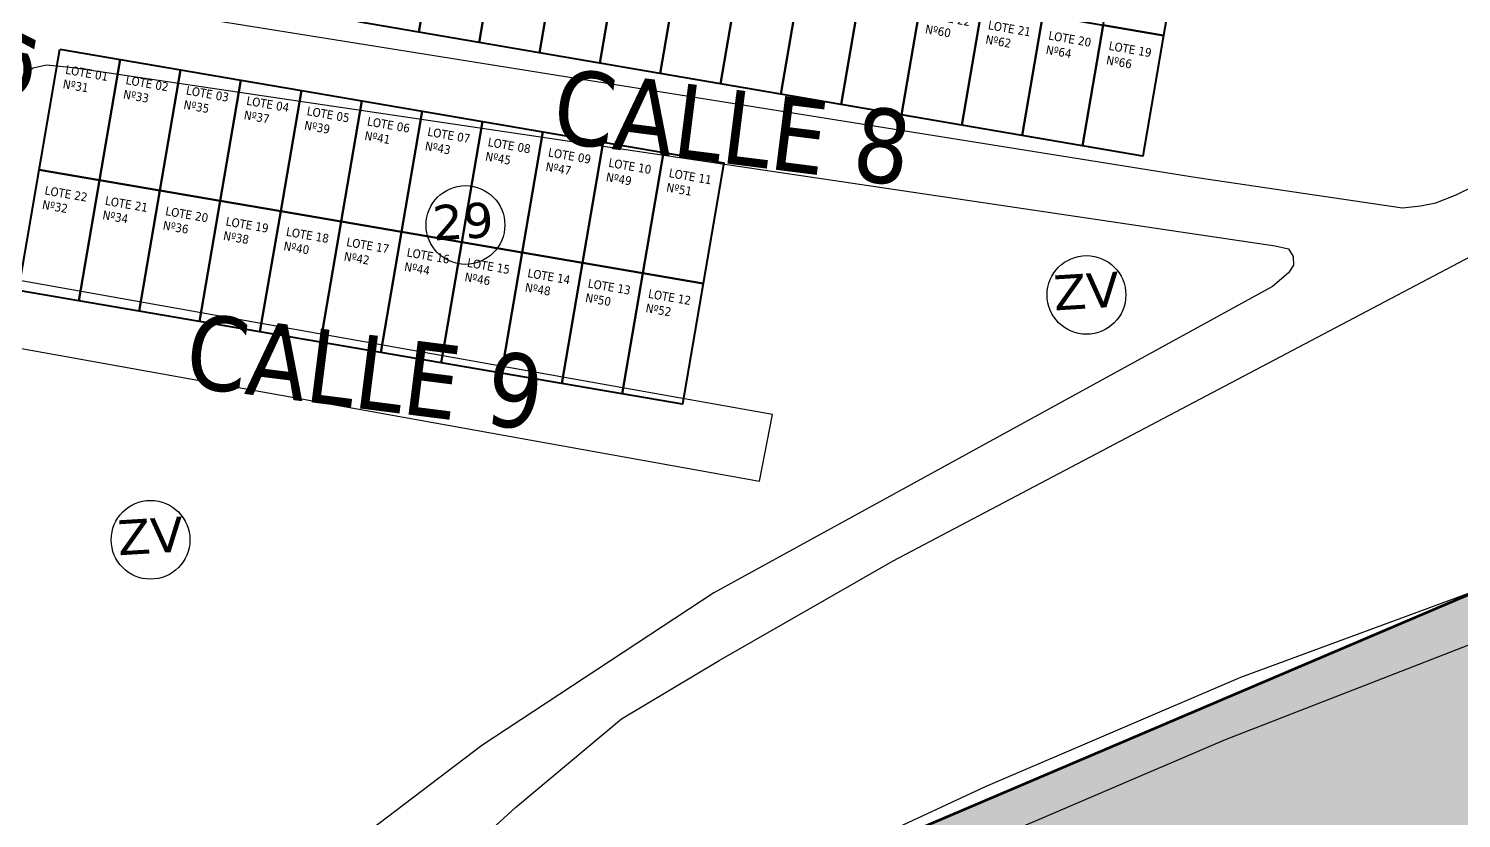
# Model space of a CAD drawing. Header units: metres. Extents: x 2 to 659295185, y -28 to 1124222152.
# Drawn here: x 658607.6 to 658771.4, y 1123157.6 to 1123248 of the extents above; entities that cross this region are included whole.
import ezdxf

# ---------------------------------------------------------------- set-up
doc = ezdxf.new("R2010")
doc.units = ezdxf.units.M
doc.header["$MEASUREMENT"] = 0
for name, color, linetype in [('CALLES', 1, 'CONTINUOUS'), ('MANZANA', 30, 'CONTINUOUS'), ('Numero de manzana', 6, 'CONTINUOUS'), ('Parcelas', 140, 'CONTINUOUS')]:
    doc.layers.add(name, color=color, linetype=linetype)
doc.layers.add('OCUPACIONES IRREGULARES', color=34, linetype='CONTINUOUS', lineweight=200)
doc.styles.add('ROMAN', font='verdana.ttf')
doc.styles.get("Standard").update_dxf_attribs({"font": 'tahoma.ttf'})

msp = doc.modelspace()

# ---------------------------------------------------------------- hatches: boundary and pattern name
at = {"layer": 'OCUPACIONES IRREGULARES', "lineweight": 200, "transparency": 33554651}
h = msp.add_hatch(color=256, dxfattribs=at)
h.dxf.hatch_style = 1
h.set_gradient(color1=(153, 76, 0), one_color=1, tint=1)
h.paths.add_polyline_path([(658828, 1123207), (658659, 1123135), (658233, 1122810), (658325, 1122630), (658334, 1122562), (658490, 1122561), (658500, 1122537), (658649, 1122565)])

# ---------------------------------------------------------------- linework, layer by layer
at = {"layer": 'MANZANA', "lineweight": -2}
for p, q in [((658770.7469, 1123228.95), (658881.7195, 1123282.969)), ((658612.1958, 1123251.5754), (658741.1526, 1123230.9196)), ((658607.1906, 1123242.5972), (658608.0647, 1123243.487)), ((658608.0647, 1123243.487), (658609.5984, 1123243.827)), ((658609.5984, 1123243.827), (658612.6658, 1123243.507)), ((658612.6658, 1123243.507), (658750.0581, 1123223.1012)), ((658741.1526, 1123230.9196), (658764.612, 1123227.4803)), ((658766.6982, 1123227.7102), (658768.4463, 1123228.0502)), ((658768.4463, 1123228.0502), (658770.7469, 1123228.95)), ((658764.612, 1123227.4803), (658766.6982, 1123227.7102)), ((658750.0581, 1123223.1012), (658751.5918, 1123222.7813)), ((658706.3881, 1123187.0785), (658773.8391, 1123222.6613)), ((658751.5918, 1123222.7813), (658752.1443, 1123221.8914)), ((658752.1443, 1123221.8914), (658752.1525, 1123220.9016)), ((658751.6083, 1123220.0118), (658749.753, 1123218.4521)), ((658752.1525, 1123220.9016), (658751.6083, 1123220.0118)), ((658692.6175, 1123203.8251), (658606.5309, 1123219.142)), ((658749.753, 1123218.4521), (658685.9137, 1123183.4393)), ((658605.9043, 1123211.5135), (658691.1168, 1123196.1867)), ((658691.1168, 1123196.1867), (658692.6175, 1123203.8251)), ((658814.9282, 1123199.1761), (658746.1166, 1123173.7612)), ((658686.4991, 1123175.7008), (658706.3881, 1123187.0785)), ((658744.3932, 1123166.6727), (658791.2131, 1123184.909)), ((658685.9137, 1123183.4393), (658659.3621, 1123165.9628)), ((658675.3508, 1123169.0222), (658686.4991, 1123175.7008)), ((658746.1166, 1123173.7612), (658716.9181, 1123161.2438)), ((658663.2294, 1123158.9043), (658675.3508, 1123169.0222)), ((658659.3621, 1123165.9628), (658600.7176, 1123121.4619)), ((658711.4758, 1123152.5855), (658744.3932, 1123166.6727)), ((658716.9181, 1123161.2438), (658688.2637, 1123147.9565)), ((658651.1162, 1123147.8965), (658663.2294, 1123158.9043))]:
    msp.add_line(p, q, dxfattribs=at)
at = {"layer": 'Numero de manzana', "lineweight": -2}
for centre in [(658657.5001, 1123225.5001), (658728.5001, 1123217.5001), (658621.5001, 1123189.5001)]:
    msp.add_circle(centre, 4.5001, dxfattribs=at)
at = {"layer": 'OCUPACIONES IRREGULARES', "lineweight": 200}
msp.add_lwpolyline([(658828, 1123207), (658659, 1123135), (658233, 1122810), (658325, 1122630), (658334, 1122562), (658490, 1122561), (658500, 1122537), (658649, 1122565), (658828, 1123207)], dxfattribs=at)
at = {"layer": 'Parcelas', "lineweight": 40}
for points in [[(658647.6307, 1123262.5195), (658654.5302, 1123261.3376), (658652.1665, 1123247.5386), (658645.2669, 1123248.7205), (658647.6307, 1123262.5195)], [(658654.5302, 1123261.3376), (658661.4297, 1123260.1557), (658659.066, 1123246.3567), (658652.1665, 1123247.5386), (658654.5302, 1123261.3376)], [(658732.7885, 1123262.1359), (658739.688, 1123260.954), (658737.3243, 1123247.155), (658730.4248, 1123248.3369), (658732.7885, 1123262.1359)], [(658661.4297, 1123260.1557), (658668.3292, 1123258.9738), (658665.9655, 1123245.1748), (658659.066, 1123246.3567), (658661.4297, 1123260.1557)], [(658668.3292, 1123258.9738), (658675.2287, 1123257.7919), (658672.865, 1123243.9929), (658665.9655, 1123245.1748), (658668.3292, 1123258.9738)], [(658675.2287, 1123257.7919), (658682.1282, 1123256.6101), (658679.7645, 1123242.811), (658672.865, 1123243.9929), (658675.2287, 1123257.7919)], [(658682.1282, 1123256.6101), (658689.0277, 1123255.4282), (658686.664, 1123241.6292), (658679.7645, 1123242.811), (658682.1282, 1123256.6101)], [(658689.0277, 1123255.4282), (658695.9272, 1123254.2463), (658693.5635, 1123240.4473), (658686.664, 1123241.6292), (658689.0277, 1123255.4282)], [(658695.9272, 1123254.2463), (658702.8267, 1123253.0644), (658700.463, 1123239.2654), (658693.5635, 1123240.4473), (658695.9272, 1123254.2463)], [(658702.8267, 1123253.0644), (658709.7262, 1123251.8825), (658707.3625, 1123238.0835), (658700.463, 1123239.2654), (658702.8267, 1123253.0644)], [(658709.7262, 1123251.8825), (658716.6258, 1123250.7006), (658714.262, 1123236.9016), (658707.3625, 1123238.0835), (658709.7262, 1123251.8825)], [(658716.6258, 1123250.7006), (658723.5253, 1123249.5188), (658721.1615, 1123235.7198), (658714.262, 1123236.9016), (658716.6258, 1123250.7006)], [(658723.5253, 1123249.5188), (658730.4248, 1123248.3369), (658728.061, 1123234.5379), (658721.1615, 1123235.7198), (658723.5253, 1123249.5188)], [(658730.4248, 1123248.3369), (658737.3243, 1123247.155), (658734.9605, 1123233.356), (658728.061, 1123234.5379), (658730.4248, 1123248.3369)], [(658611.1389, 1123245.6083), (658618.0384, 1123244.4264), (658615.6746, 1123230.6274), (658608.7751, 1123231.8093), (658611.1389, 1123245.6083)], [(658618.0384, 1123244.4264), (658624.9379, 1123243.2445), (658622.5741, 1123229.4455), (658615.6746, 1123230.6274), (658618.0384, 1123244.4264)], [(658624.9379, 1123243.2445), (658631.8374, 1123242.0626), (658629.4736, 1123228.2636), (658622.5741, 1123229.4455), (658624.9379, 1123243.2445)], [(658631.8374, 1123242.0626), (658638.7369, 1123240.8807), (658636.3731, 1123227.0817), (658629.4736, 1123228.2636), (658631.8374, 1123242.0626)], [(658638.7369, 1123240.8807), (658645.6364, 1123239.6989), (658643.2726, 1123225.8999), (658636.3731, 1123227.0817), (658638.7369, 1123240.8807)], [(658645.6364, 1123239.6989), (658652.5359, 1123238.517), (658650.1721, 1123224.718), (658643.2726, 1123225.8999), (658645.6364, 1123239.6989)], [(658652.5359, 1123238.517), (658659.4354, 1123237.3351), (658657.0716, 1123223.5361), (658650.1721, 1123224.718), (658652.5359, 1123238.517)], [(658659.4354, 1123237.3351), (658666.3349, 1123236.1532), (658663.9711, 1123222.3542), (658657.0716, 1123223.5361), (658659.4354, 1123237.3351)], [(658666.3349, 1123236.1532), (658673.2344, 1123234.9713), (658670.8706, 1123221.1723), (658663.9711, 1123222.3542), (658666.3349, 1123236.1532)], [(658673.2344, 1123234.9713), (658680.1339, 1123233.7895), (658677.7701, 1123219.9904), (658670.8706, 1123221.1723), (658673.2344, 1123234.9713)], [(658680.1339, 1123233.7895), (658687.0334, 1123232.6076), (658684.6697, 1123218.8086), (658677.7701, 1123219.9904), (658680.1339, 1123233.7895)], [(658608.7751, 1123231.8093), (658615.6746, 1123230.6274), (658613.3108, 1123216.8284), (658606.4113, 1123218.0103), (658608.7751, 1123231.8093)], [(658615.6746, 1123230.6274), (658622.5741, 1123229.4455), (658620.2104, 1123215.6465), (658613.3108, 1123216.8284), (658615.6746, 1123230.6274)], [(658622.5741, 1123229.4455), (658629.4736, 1123228.2636), (658627.1099, 1123214.4646), (658620.2104, 1123215.6465), (658622.5741, 1123229.4455)], [(658629.4736, 1123228.2636), (658636.3731, 1123227.0817), (658634.0094, 1123213.2827), (658627.1099, 1123214.4646), (658629.4736, 1123228.2636)], [(658636.3731, 1123227.0817), (658643.2726, 1123225.8999), (658640.9089, 1123212.1009), (658634.0094, 1123213.2827), (658636.3731, 1123227.0817)], [(658643.2726, 1123225.8999), (658650.1721, 1123224.718), (658647.8084, 1123210.919), (658640.9089, 1123212.1009), (658643.2726, 1123225.8999)], [(658650.1721, 1123224.718), (658657.0716, 1123223.5361), (658654.7079, 1123209.7371), (658647.8084, 1123210.919), (658650.1721, 1123224.718)], [(658657.0716, 1123223.5361), (658663.9711, 1123222.3542), (658661.6074, 1123208.5552), (658654.7079, 1123209.7371), (658657.0716, 1123223.5361)], [(658663.9711, 1123222.3542), (658670.8706, 1123221.1723), (658668.5069, 1123207.3733), (658661.6074, 1123208.5552), (658663.9711, 1123222.3542)], [(658670.8706, 1123221.1723), (658677.7701, 1123219.9904), (658675.4064, 1123206.1914), (658668.5069, 1123207.3733), (658670.8706, 1123221.1723)], [(658677.7701, 1123219.9904), (658684.6697, 1123218.8086), (658682.3059, 1123205.0096), (658675.4064, 1123206.1914), (658677.7701, 1123219.9904)]]:
    msp.add_lwpolyline(points, dxfattribs=at)

# ---------------------------------------------------------------- texts
at = {"layer": 'CALLES', "color": 0}
for s, rotation, p in [('CALLE "C"', 80.117379, (658606.9808, 1123238.6181)), ('CALLE 8', 352.810288, (658667.1761, 1123235.0738)), ('CALLE 9', 352.810288, (658625.1762, 1123207.0738))]:
    msp.add_text(s, height=8.5, rotation=rotation, dxfattribs=at).set_placement(p)
at = {"layer": 'Numero de manzana', "lineweight": -2, "style": 'ROMAN'}
for s, p in [('29', (658653.8524, 1123223.7235)), ('ZV', (658724.8525, 1123215.7235)), ('ZV', (658617.8525, 1123187.7235))]:
    msp.add_text(s, height=4, rotation=3.491535, dxfattribs=at).set_placement(p)
at = {"layer": 'Parcelas', "lineweight": 40, "char_height": 1, "width": 6.941503, "attachment_point": 1, "rotation": 350.063135}
for s, insert in [('LOTE 22\\PNº60', (658710.462, 1123250.0648)), ('LOTE 21\\PNº62', (658717.3615, 1123248.8829)), ('LOTE 20\\PNº64', (658724.261, 1123247.701)), ('LOTE 19 Nº66', (658731.1605, 1123246.5191)), ('LOTE 01\\PNº31', (658611.8746, 1123243.7905)), ('LOTE 02\\PNº33', (658618.7741, 1123242.6086)), ('LOTE 03\\PNº35', (658625.6736, 1123241.4268)), ('LOTE 04\\PNº37', (658632.5731, 1123240.2449)), ('LOTE 05\\PNº39', (658639.4726, 1123239.063)), ('LOTE 06\\PNº41', (658646.3721, 1123237.8811)), ('LOTE 07\\PNº43', (658653.2716, 1123236.6992)), ('LOTE 08\\PNº45', (658660.1711, 1123235.5174)), ('LOTE 09\\PNº47', (658667.0706, 1123234.3355)), ('LOTE 10\\PNº49', (658673.9701, 1123233.1536)), ('LOTE 11\\PNº51', (658680.8696, 1123231.9717)), ('LOTE 22\\PNº32', (658609.5108, 1123229.9915)), ('LOTE 21\\PNº34', (658616.4103, 1123228.8096)), ('LOTE 20\\PNº36', (658623.3098, 1123227.6278)), ('LOTE 19\\PNº38', (658630.2093, 1123226.4459)), ('LOTE 18\\PNº40', (658637.1088, 1123225.264)), ('LOTE 17\\PNº42', (658644.0083, 1123224.0821)), ('LOTE 16\\PNº44', (658650.9078, 1123222.9002)), ('LOTE 15\\PNº46', (658657.8073, 1123221.7183)), ('LOTE 14\\PNº48', (658664.7068, 1123220.5365)), ('LOTE 13\\PNº50', (658671.6064, 1123219.3546)), ('LOTE 12\\PNº52', (658678.5059, 1123218.1727))]:
    msp.add_mtext(s, dxfattribs=dict(at, insert=insert))

doc.saveas('drawing.dxf')
